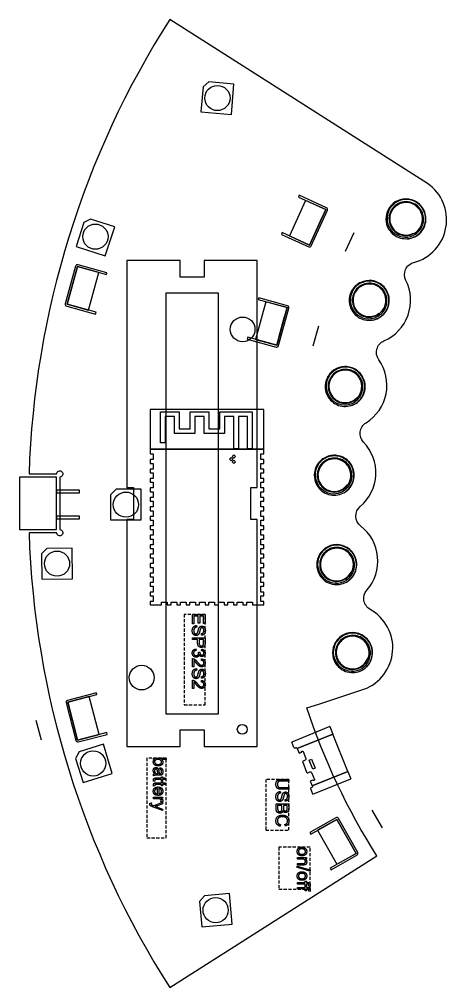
# Model space of a CAD drawing. Header units: millimetres. Extents: x -144 to -77, y -77 to 77.
import ezdxf

# ---------------------------------------------------------------- set-up
doc = ezdxf.new("R2010")
doc.units = ezdxf.units.MM
doc.linetypes.add('DASHED', pattern=[0.75, 0.5, -0.25])
doc.layers.get('0').update_dxf_attribs({"linetype": 'CONTINUOUS'})

msp = doc.modelspace()

# ---------------------------------------------------------------- linework, layer by layer
for p, q in [((-97.78, 42.34), (-96.44, 45.3)), ((-92.68, 40.02), (-91.33, 42.98)), ((-103.2, 26.53), (-102.34, 29.66)), ((-97.8, 25.03), (-96.93, 28.16)), ((-116.95, -17.59), (-114.95, -17.59)), ((-116.95, -19.09), (-116.95, -17.59)), ((-116.03, -17.86), (-116.71, -17.86)), ((-116.71, -17.86), (-116.71, -19.09)), ((-116.03, -18.96), (-116.03, -17.86)), ((-115.18, -17.86), (-115.8, -17.86)), ((-115.8, -17.86), (-115.8, -18.96)), ((-115.18, -19.04), (-115.18, -17.86)), ((-114.95, -17.59), (-114.95, -19.04)), ((-116.71, -19.09), (-116.95, -19.09)), ((-116.31, -19.36), (-116.28, -19.61)), ((-115.8, -18.96), (-116.03, -18.96)), ((-114.95, -19.04), (-115.18, -19.04)), ((-116.95, -21.32), (-114.95, -21.32)), ((-116.95, -21.58), (-116.95, -21.32)), ((-115.51, -20.89), (-115.53, -20.64)), ((-114.95, -21.32), (-114.95, -22.07)), ((-116.13, -21.58), (-116.95, -21.58)), ((-116.13, -22.09), (-116.13, -21.58)), ((-115.9, -21.58), (-115.9, -22.1)), ((-115.18, -21.58), (-115.9, -21.58)), ((-115.18, -22.09), (-115.18, -21.58)), ((-116.42, -23.08), (-116.39, -23.33)), ((-116, -23.57), (-115.79, -23.59)), ((-115.5, -23.35), (-115.46, -23.11)), ((-116.95, -25.92), (-116.95, -24.6)), ((-116.71, -25.92), (-116.95, -25.92)), ((-116.71, -24.94), (-116.71, -25.92)), ((-115.54, -24.9), (-115.52, -24.65)), ((-116.31, -26.2), (-116.28, -26.45)), ((-115.51, -27.73), (-115.53, -27.48)), ((-116.95, -29.34), (-116.95, -28.02)), ((-116.71, -28.36), (-116.71, -29.34)), ((-115.54, -28.32), (-115.52, -28.07)), ((-116.71, -29.34), (-116.95, -29.34)), ((-136.33, -32.95), (-135.52, -36.09)), ((-141.76, -34.36), (-140.94, -37.5)), ((-95.19, -35.4), (-101.21, -37.84)), ((-100.35, -38.89), (-94.7, -36.61)), ((-95.19, -35.4), (-94.7, -36.61)), ((-101.21, -37.84), (-101.21, -37.84)), ((-100.87, -38.69), (-101.21, -37.84)), ((-100.67, -38.78), (-100.58, -38.74)), ((-100.35, -38.89), (-100.38, -38.82)), ((-123.13, -40.61), (-123.13, -40.39)), ((-123.13, -40.39), (-121.13, -40.39)), ((-122.95, -40.61), (-123.13, -40.61)), ((-121.13, -40.63), (-121.84, -40.63)), ((-121.13, -40.39), (-121.13, -40.63)), ((-123.13, -43.19), (-123.13, -42.94)), ((-122.49, -42.87), (-122.4, -42.87)), ((-122.12, -42.14), (-122.09, -41.9)), ((-92.32, -42.49), (-97.98, -44.77)), ((-92.32, -42.49), (-91.84, -43.69)), ((-122.91, -44.03), (-123.12, -44.07)), ((-121.87, -43.78), (-122.72, -43.78)), ((-122.7, -43.54), (-121.87, -43.54)), ((-122.7, -44.32), (-121.87, -44.32)), ((-122.19, -43.11), (-122.52, -43.11)), ((-121.87, -43.54), (-121.87, -43.36)), ((-121.87, -43.36), (-121.68, -43.36)), ((-121.87, -44.03), (-121.87, -43.78)), ((-121.68, -44.03), (-121.87, -44.03)), ((-121.87, -44.32), (-121.87, -44.14)), ((-121.87, -44.14), (-121.68, -44.14)), ((-121.68, -43.36), (-121.68, -43.54)), ((-121.68, -43.54), (-121.32, -43.54)), ((-121.17, -43.78), (-121.68, -43.78)), ((-121.68, -43.78), (-121.68, -44.03)), ((-121.68, -44.14), (-121.68, -44.32)), ((-121.68, -44.32), (-121.32, -44.32)), ((-121.32, -43.54), (-121.17, -43.78)), ((-121.32, -44.32), (-121.17, -44.56)), ((-102.84, -43.76), (-101.68, -43.76)), ((-101.68, -44.03), (-102.84, -44.03)), ((-101.68, -43.76), (-101.68, -44.03)), ((-97.86, -46.13), (-91.84, -43.69)), ((-122.91, -44.81), (-123.12, -44.84)), ((-121.87, -44.56), (-122.72, -44.56)), ((-122.66, -46.04), (-122.69, -46.29)), ((-122.47, -46.3), (-122.47, -45.22)), ((-122.26, -45.23), (-122.26, -46.04)), ((-121.87, -44.81), (-121.87, -44.56)), ((-121.68, -44.81), (-121.87, -44.81)), ((-121.17, -44.56), (-121.68, -44.56)), ((-121.68, -44.56), (-121.68, -44.81)), ((-103.04, -45.69), (-103.02, -45.94)), ((-102.84, -45.07), (-101.68, -45.07)), ((-101.68, -45.34), (-102.84, -45.34)), ((-101.68, -45.07), (-101.68, -45.34)), ((-97.86, -46.13), (-98.21, -45.28)), ((-98.03, -45.04), (-98.13, -45.08)), ((-97.95, -44.85), (-97.98, -44.77)), ((-123.69, -47.52), (-123.45, -47.49)), ((-123.13, -46.6), (-121.68, -46.6)), ((-123.13, -46.84), (-123.13, -46.6)), ((-122.37, -46.84), (-123.13, -46.84)), ((-123.13, -47.94), (-121.68, -47.39)), ((-121.73, -47.39), (-121.95, -47.3)), ((-121.68, -46.82), (-121.9, -46.82)), ((-121.68, -46.6), (-121.68, -46.82)), ((-121.68, -47.39), (-121.68, -47.66)), ((-102.25, -47.22), (-102.27, -46.97)), ((-97.86, -46.13), (-97.86, -46.13)), ((-121.68, -48.72), (-123.15, -48.17)), ((-121.68, -47.66), (-122.52, -47.96)), ((-122.52, -48.16), (-121.68, -48.47)), ((-121.68, -48.47), (-121.68, -48.72)), ((-103.68, -47.63), (-101.68, -47.63)), ((-103.68, -48.39), (-103.68, -47.63)), ((-103.45, -47.89), (-103.45, -48.39)), ((-102.76, -47.89), (-103.45, -47.89)), ((-102.76, -48.36), (-102.76, -47.89)), ((-102.53, -47.89), (-102.53, -48.33)), ((-101.92, -47.89), (-102.53, -47.89)), ((-101.92, -48.29), (-101.92, -47.89)), ((-101.68, -47.63), (-101.68, -48.38)), ((-86.85, -51.45), (-88.46, -48.63)), ((-102.98, -50.93), (-103.05, -51.2)), ((-102.23, -51.16), (-102.29, -50.9)), ((-91.73, -54.22), (-93.34, -51.39)), ((-100.32, -56.18), (-98.87, -56.18)), ((-100.32, -56.42), (-100.32, -56.18)), ((-99.53, -56.42), (-100.32, -56.42)), ((-98.87, -56.4), (-99.08, -56.4)), ((-98.87, -56.18), (-98.87, -56.4)), ((-100.35, -57.55), (-98.28, -58.13)), ((-100.35, -57.74), (-100.35, -57.55)), ((-98.28, -58.32), (-100.35, -57.74)), ((-100.32, -57.35), (-100.32, -57.11)), ((-100.32, -57.11), (-99.44, -57.11)), ((-99.43, -57.35), (-100.32, -57.35)), ((-98.28, -58.13), (-98.28, -58.32)), ((-99.06, -60.12), (-99.06, -59.9)), ((-99.06, -59.9), (-98.87, -59.9)), ((-98.87, -59.9), (-98.87, -60.12)), ((-100.32, -60.12), (-99.06, -60.12)), ((-100.32, -60.36), (-100.32, -60.12)), ((-99.06, -60.36), (-100.32, -60.36)), ((-100.32, -60.9), (-99.06, -60.9)), ((-100.32, -61.14), (-100.32, -60.9)), ((-99.06, -61.14), (-100.32, -61.14)), ((-99.06, -60.65), (-99.06, -60.36)), ((-98.87, -60.65), (-99.06, -60.65)), ((-99.06, -60.9), (-99.06, -60.68)), ((-99.06, -60.68), (-98.87, -60.68)), ((-99.06, -61.42), (-99.06, -61.14)), ((-98.87, -61.42), (-99.06, -61.42)), ((-98.87, -60.12), (-98.72, -60.12)), ((-98.74, -60.36), (-98.87, -60.36)), ((-98.87, -60.36), (-98.87, -60.65)), ((-98.87, -60.68), (-98.87, -60.9)), ((-98.87, -60.9), (-98.72, -60.9)), ((-98.74, -61.14), (-98.87, -61.14)), ((-98.87, -61.14), (-98.87, -61.42)), ((-98.31, -60.75), (-98.52, -60.71)), ((-98.31, -61.53), (-98.52, -61.49))]:
    msp.add_line(p, q)
at = {"linetype": 'DASHED'}
for p, q in [((-118.26, -17.59), (-118.26, -31.95)), ((-114.95, -17.59), (-118.26, -17.59)), ((-114.95, -31.95), (-114.95, -17.59)), ((-118.26, -31.95), (-114.95, -31.95)), ((-124.18, -40.39), (-124.18, -53.06)), ((-121.13, -40.39), (-124.18, -40.39)), ((-121.13, -53.06), (-121.13, -40.39)), ((-105.33, -43.76), (-105.33, -51.84)), ((-101.68, -43.76), (-105.33, -43.76)), ((-101.68, -51.84), (-101.68, -43.76)), ((-105.33, -51.84), (-101.68, -51.84)), ((-124.18, -53.06), (-121.13, -53.06)), ((-103.25, -54.53), (-103.25, -61.2)), ((-98.32, -54.53), (-103.25, -54.53)), ((-98.32, -61.2), (-98.32, -54.53)), ((-103.25, -61.2), (-98.32, -61.2))]:
    msp.add_line(p, q, dxfattribs=at)
for points in [[(-142.86, 4.69), (-138.49, 4.69, -2.414214), (-137.99, 4.19), (-137.99, -4.13, -2.414214), (-138.49, -4.63), (-142.86, -4.63, 0.134505), (-120.55, -76.8), (-87.71, -55.88, -0.062653), (-98.82, -32.41), (-96.91, -31.81), (-89.77, -29.47, 0.63985), (-88.78, -16.8, -0.477077), (-89.3, -13.73, 0.432601), (-90.28, -3.58, -0.477077), (-90.35, -0.47, 0.432601), (-89.83, 9.72, -0.477077), (-89.44, 12.81, 0.432601), (-87.42, 22.81, -0.477077), (-86.59, 25.8, 0.432601), (-83.13, 35.4, -0.477077), (-81.86, 38.24, 0.63985), (-79.69, 50.77), (-120.55, 76.8, 0.134409)], [(-98.53, 40.73, 0.414214), (-98.12, 40.89), (-95.56, 46.51, 0.414214), (-95.71, 46.92), (-100.03, 48.89), (-100.16, 48.61), (-95.83, 46.65), (-98.39, 41), (-102.72, 42.97), (-102.84, 42.69)], [(-135.08, 37.87, 0.414214), (-135.47, 37.66), (-137.11, 31.7, 0.414214), (-136.89, 31.32), (-132.32, 30.06), (-132.24, 30.35), (-136.82, 31.61), (-135.17, 37.59), (-130.59, 36.32), (-130.51, 36.61)], [(-103.69, 24.82, 0.414214), (-103.3, 25.04), (-101.66, 30.99, 0.414214), (-101.88, 31.37), (-106.45, 32.64), (-106.53, 32.35), (-101.94, 31.08), (-103.6, 25.1), (-108.18, 26.37), (-108.26, 26.08)], [(-136.77, -31.23, 0.414214), (-136.99, -31.61), (-135.44, -37.58, 0.414214), (-135.06, -37.81), (-130.47, -36.62), (-130.54, -36.33), (-135.15, -37.52), (-136.7, -31.52), (-132.1, -30.32), (-132.18, -30.03)], [(-99.59, -39.31), (-99.55, -39.29, -0.414214), (-99.42, -39.35), (-98.97, -40.46, -0.414214), (-99.08, -40.72), (-99.4, -40.85, 0.414214), (-99.48, -41.05), (-98.85, -42.62, 0.414214), (-98.65, -42.7), (-98.33, -42.57, -0.414214), (-98.07, -42.68), (-97.62, -43.8, -0.414214), (-97.67, -43.93), (-97.72, -43.95, -0.414214), (-97.85, -43.89), (-97.86, -43.87), (-98.28, -44.04), (-97.98, -44.77), (-92.32, -42.49), (-94.7, -36.61), (-100.35, -38.89), (-100.06, -39.63), (-99.64, -39.46), (-99.65, -39.44, -0.414214)], [(-90.87, -55.77, 0.414214), (-90.75, -55.34), (-93.8, -49.97, 0.414214), (-94.22, -49.85), (-98.35, -52.19), (-98.2, -52.45), (-94.06, -50.11), (-91, -55.5), (-95.14, -57.85), (-94.99, -58.11)]]:
    msp.add_lwpolyline(points, format="xyb", close=True)
for points in [[(-110.37, 66.52), (-114.35, 66.87), (-115.28, 66.09), (-115.63, 62.11), (-110.79, 61.69)], [(-99.01, 48.09), (-101.58, 42.45), (-98.39, 41), (-95.83, 46.65)], [(-129.28, 43.89), (-133.09, 45.12), (-134.16, 44.58), (-135.4, 40.77), (-130.78, 39.27)], [(-118.9, 35.89), (-118.9, 38.53), (-127.33, 38.53), (-127.33, 2.54), (-126.31, 2.54), (-126.31, -2.54), (-127.33, -2.54), (-127.33, -38.53), (-118.9, -38.53), (-118.9, -35.89), (-115.09, -35.89), (-115.09, -38.53), (-106.67, -38.53), (-106.67, -2.54), (-107.69, -2.54), (-107.69, 2.54), (-106.67, 2.54), (-106.67, 38.53), (-115.09, 38.53), (-115.09, 35.89)], [(-133.45, 30.68), (-131.8, 36.66), (-135.17, 37.59), (-136.82, 31.61)], [(-121.13, -33.43), (-121.13, 33.43), (-112.87, 33.43), (-112.87, -33.43)], [(-105.32, 32.01), (-106.97, 26.04), (-103.6, 25.1), (-101.94, 31.08)], [(-123.65, 14.91), (-123.65, 8.61), (-105.65, 8.61), (-105.65, 14.91)], [(-121.27, 9.61), (-122.02, 9.61), (-122.02, 14.54), (-119.07, 14.54), (-119.07, 11.84), (-117.32, 11.84), (-117.32, 14.54), (-114.36, 14.54), (-114.36, 11.84), (-112.62, 11.84), (-112.62, 14.54), (-107.49, 14.54), (-107.49, 8.69), (-108.24, 8.69), (-108.24, 13.79), (-109.66, 13.79), (-109.66, 8.69), (-110.41, 8.69), (-110.41, 13.79), (-111.87, 13.79), (-111.87, 11.09), (-115.11, 11.09), (-115.11, 13.79), (-116.57, 13.79), (-116.57, 11.09), (-119.82, 11.09), (-119.82, 13.79), (-121.27, 13.79)], [(-105.65, 8.61), (-123.65, 8.61), (-123.65, 7.86), (-123.2, 7.86), (-123.2, 6.96), (-123.65, 6.96), (-123.65, 6.36), (-123.2, 6.36), (-123.2, 5.46), (-123.65, 5.46), (-123.65, 4.86), (-123.2, 4.86), (-123.2, 3.96), (-123.65, 3.96), (-123.65, 3.36), (-123.2, 3.36), (-123.2, 2.46), (-123.65, 2.46), (-123.65, 1.86), (-123.2, 1.86), (-123.2, 0.96), (-123.65, 0.96), (-123.65, 0.36), (-123.2, 0.36), (-123.2, -0.54), (-123.65, -0.54), (-123.65, -1.14), (-123.2, -1.14), (-123.2, -2.04), (-123.65, -2.04), (-123.65, -2.64), (-123.2, -2.64), (-123.2, -3.54), (-123.65, -3.54), (-123.65, -4.14), (-123.2, -4.14), (-123.2, -5.04), (-123.65, -5.04), (-123.65, -5.64), (-123.2, -5.64), (-123.2, -6.54), (-123.65, -6.54), (-123.65, -7.14), (-123.2, -7.14), (-123.2, -8.04), (-123.65, -8.04), (-123.65, -8.64), (-123.2, -8.64), (-123.2, -9.54), (-123.65, -9.54), (-123.65, -10.14), (-123.2, -10.14), (-123.2, -11.04), (-123.65, -11.04), (-123.65, -11.64), (-123.2, -11.64), (-123.2, -12.54), (-123.65, -12.54), (-123.65, -13.14), (-123.2, -13.14), (-123.2, -14.04), (-123.65, -14.04), (-123.65, -14.64), (-123.2, -14.64), (-123.2, -15.54), (-123.65, -15.54), (-123.65, -16.09), (-121.85, -16.09), (-121.85, -15.64), (-120.95, -15.64), (-120.95, -16.09), (-120.35, -16.09), (-120.35, -15.64), (-119.45, -15.64), (-119.45, -16.09), (-118.85, -16.09), (-118.85, -15.64), (-117.95, -15.64), (-117.95, -16.09), (-117.35, -16.09), (-117.35, -15.64), (-116.45, -15.64), (-116.45, -16.09), (-115.85, -16.09), (-115.85, -15.64), (-114.95, -15.64), (-114.95, -16.09), (-114.35, -16.09), (-114.35, -15.64), (-113.45, -15.64), (-113.45, -16.09), (-112.85, -16.09), (-112.85, -15.64), (-111.95, -15.64), (-111.95, -16.09), (-111.35, -16.09), (-111.35, -15.64), (-110.45, -15.64), (-110.45, -16.09), (-109.85, -16.09), (-109.85, -15.64), (-108.95, -15.64), (-108.95, -16.09), (-108.35, -16.09), (-108.35, -15.64), (-107.45, -15.64), (-107.45, -16.09), (-105.65, -16.09), (-105.65, -15.54), (-106.1, -15.54), (-106.1, -14.64), (-105.65, -14.64), (-105.65, -14.04), (-106.1, -14.04), (-106.1, -13.14), (-105.65, -13.14), (-105.65, -12.54), (-106.1, -12.54), (-106.1, -11.64), (-105.65, -11.64), (-105.65, -11.04), (-106.1, -11.04), (-106.1, -10.14), (-105.65, -10.14), (-105.65, -9.54), (-106.1, -9.54), (-106.1, -8.64), (-105.65, -8.64), (-105.65, -8.04), (-106.1, -8.04), (-106.1, -7.14), (-105.65, -7.14), (-105.65, -6.54), (-106.1, -6.54), (-106.1, -5.64), (-105.65, -5.64), (-105.65, -5.04), (-106.1, -5.04), (-106.1, -4.14), (-105.65, -4.14), (-105.65, -3.54), (-106.1, -3.54), (-106.1, -2.64), (-105.65, -2.64), (-105.65, -2.04), (-106.1, -2.04), (-106.1, -1.14), (-105.65, -1.14), (-105.65, -0.54), (-106.1, -0.54), (-106.1, 0.36), (-105.65, 0.36), (-105.65, 0.96), (-106.1, 0.96), (-106.1, 1.86), (-105.65, 1.86), (-105.65, 2.46), (-106.1, 2.46), (-106.1, 3.36), (-105.65, 3.36), (-105.65, 3.96), (-106.1, 3.96), (-106.1, 4.86), (-105.65, 4.86), (-105.65, 5.46), (-106.1, 5.46), (-106.1, 6.36), (-105.65, 6.36), (-105.65, 6.96), (-106.1, 6.96), (-106.1, 7.86), (-105.65, 7.86)], [(-110.39, 7.74), (-110.11, 7.45), (-110.39, 7.17), (-110.67, 7.45)], [(-110.82, 7.31), (-110.53, 7.03), (-110.82, 6.75), (-111.1, 7.03)], [(-110.67, 6.6), (-110.39, 6.89), (-110.11, 6.6), (-110.39, 6.32)], [(-138.49, -4.13), (-138.49, 4.19), (-144.39, 4.19), (-144.39, -4.13)], [(-134.85, 1.69), (-134.85, 2.09), (-138.49, 2.09), (-138.49, 1.69)], [(-125.07, 2.25), (-129.07, 2.25), (-129.93, 1.4), (-129.93, -2.6), (-125.07, -2.6)], [(-134.85, -2.41), (-134.85, -2.01), (-138.49, -2.01), (-138.49, -2.41)], [(-136.02, -7.09), (-140.02, -7.13), (-140.86, -8), (-140.81, -12), (-135.96, -11.94)], [(-131.76, -36.64), (-133.32, -30.64), (-136.7, -31.52), (-135.15, -37.52)], [(-131.07, -38.2), (-134.9, -39.37), (-135.47, -40.44), (-134.3, -44.26), (-129.66, -42.84)], [(-98.07, -40.55), (-97.49, -41.99), (-97.86, -42.14), (-98.44, -40.7)], [(-97.11, -51.84), (-94.05, -57.23), (-91, -55.5), (-94.06, -50.11)], [(-111.07, -61.89), (-115.06, -62.23), (-115.83, -63.16), (-115.48, -67.14), (-110.65, -66.72)]]:
    msp.add_lwpolyline(points, close=True)
for centre, radius in [((-113, 64.32), 2), ((-132.34, 42.33), 2), ((-109, 27.62), 1.96), ((-127.5, -0.18), 2), ((-138.42, -9.54), 2), ((-125, -27.62), 1.96), ((-109.06, -35.83), 0.787), ((-132.69, -41.23), 2), ((-113.28, -64.51), 2)]:
    msp.add_circle(centre, radius)
for points, knots in [([(-82.98, 41.97), (-82.06, 42.01), (-81.25, 42.45), (-80.19, 43.67), (-79.93, 44.44), (-79.94, 45.9), (-80.21, 46.59), (-81.04, 47.65), (-81.62, 48.02), (-82.82, 48.37), (-83.45, 48.36), (-84.58, 48.02), (-85.08, 47.7), (-86.21, 46.46), (-86.45, 45.29), (-85.96, 43.52), (-85.42, 42.85), (-84.09, 42.05), (-83.3, 41.92), (-81.84, 42.18), (-81.19, 42.58), (-80.28, 43.66), (-80.03, 44.34), (-79.98, 45.69), (-80.19, 46.36), (-80.93, 47.43), (-81.46, 47.83), (-82.64, 48.25), (-83.29, 48.27), (-84.45, 47.96), (-84.98, 47.63), (-86.06, 46.4), (-86.31, 45.2), (-85.72, 43.64), (-85.37, 43.17), (-84.45, 42.49), (-83.89, 42.28), (-82.71, 42.23), (-82.1, 42.39), (-81.07, 43.07), (-80.66, 43.59), (-80.25, 44.8), (-80.26, 45.5), (-80.76, 46.75), (-81.26, 47.3), (-82.63, 47.95), (-83.52, 47.97), (-85.03, 47.24), (-85.62, 46.49), (-85.91, 44.74), (-85.59, 43.76), (-84.52, 42.83), (-84.06, 42.61), (-83.09, 42.44), (-82.57, 42.5), (-81.63, 42.9), (-81.2, 43.25), (-80.62, 44.15), (-80.46, 44.71), (-80.52, 45.85), (-80.75, 46.42), (-81.55, 47.32), (-82.14, 47.65), (-83.42, 47.8), (-84.13, 47.63), (-85.24, 46.77), (-85.65, 46.07), (-85.72, 44.5), (-85.38, 43.64), (-83.95, 42.57), (-82.87, 42.37), (-81.9, 42.9)], [0, 0, 0, 0, 0.022, 0.022, 0.044, 0.044, 0.066, 0.066, 0.088, 0.088, 0.11, 0.11, 0.132, 0.132, 0.176, 0.176, 0.2115, 0.2115, 0.247, 0.247, 0.2825, 0.2825, 0.318, 0.318, 0.3535, 0.3535, 0.389, 0.389, 0.4245, 0.4245, 0.46, 0.46, 0.524, 0.524, 0.556, 0.556, 0.588, 0.588, 0.62, 0.62, 0.652, 0.652, 0.684, 0.684, 0.716, 0.716, 0.7515, 0.7515, 0.787, 0.787, 0.8225, 0.8225, 0.84025, 0.84025, 0.858, 0.858, 0.87575, 0.87575, 0.8935, 0.8935, 0.91125, 0.91125, 0.929, 0.929, 0.94675, 0.94675, 0.9645, 0.9645, 0.98225, 0.98225, 1, 1, 1, 1]), ([(-88.32, 29.09), (-87.42, 29.27), (-86.69, 29.82), (-85.82, 31.18), (-85.68, 31.99), (-85.91, 33.43), (-86.27, 34.07), (-87.26, 34.99), (-87.88, 35.27), (-89.12, 35.44), (-89.75, 35.33), (-90.81, 34.83), (-91.26, 34.44), (-92.19, 33.04), (-92.25, 31.85), (-91.5, 30.18), (-90.87, 29.6), (-89.44, 29), (-88.63, 28.99), (-87.23, 29.47), (-86.64, 29.96), (-85.9, 31.16), (-85.76, 31.88), (-85.91, 33.22), (-86.22, 33.85), (-87.11, 34.79), (-87.7, 35.11), (-88.93, 35.35), (-89.57, 35.27), (-90.68, 34.79), (-91.15, 34.39), (-92.03, 33.01), (-92.09, 31.78), (-91.28, 30.33), (-90.87, 29.92), (-89.86, 29.38), (-89.27, 29.26), (-88.09, 29.39), (-87.51, 29.64), (-86.6, 30.46), (-86.27, 31.03), (-86.05, 32.3), (-86.16, 32.99), (-86.84, 34.15), (-87.42, 34.62), (-88.87, 35.06), (-89.76, 34.94), (-91.14, 33.99), (-91.61, 33.16), (-91.64, 31.39), (-91.17, 30.47), (-89.97, 29.71), (-89.49, 29.56), (-88.51, 29.54), (-88, 29.67), (-87.12, 30.21), (-86.75, 30.62), (-86.31, 31.6), (-86.24, 32.18), (-86.47, 33.29), (-86.78, 33.82), (-87.71, 34.6), (-88.34, 34.83), (-89.63, 34.79), (-90.3, 34.52), (-91.28, 33.5), (-91.57, 32.74), (-91.41, 31.19), (-90.95, 30.39), (-89.37, 29.53), (-88.27, 29.5), (-87.39, 30.17)], [0, 0, 0, 0, 0.022, 0.022, 0.044, 0.044, 0.066, 0.066, 0.088, 0.088, 0.11, 0.11, 0.132, 0.132, 0.176, 0.176, 0.2115, 0.2115, 0.247, 0.247, 0.2825, 0.2825, 0.318, 0.318, 0.3535, 0.3535, 0.389, 0.389, 0.4245, 0.4245, 0.46, 0.46, 0.524, 0.524, 0.556, 0.556, 0.588, 0.588, 0.62, 0.62, 0.652, 0.652, 0.684, 0.684, 0.716, 0.716, 0.7515, 0.7515, 0.787, 0.787, 0.8225, 0.8225, 0.84025, 0.84025, 0.858, 0.858, 0.87575, 0.87575, 0.8935, 0.8935, 0.91125, 0.91125, 0.929, 0.929, 0.94675, 0.94675, 0.9645, 0.9645, 0.98225, 0.98225, 1, 1, 1, 1]), ([(-91.68, 15.56), (-90.81, 15.87), (-90.17, 16.52), (-89.51, 18), (-89.5, 18.82), (-89.94, 20.21), (-90.4, 20.79), (-91.51, 21.55), (-92.16, 21.73), (-93.42, 21.72), (-94.02, 21.52), (-95, 20.86), (-95.38, 20.4), (-96.09, 18.89), (-95.97, 17.7), (-94.98, 16.16), (-94.28, 15.67), (-92.77, 15.3), (-91.97, 15.41), (-90.66, 16.09), (-90.15, 16.66), (-89.6, 17.97), (-89.56, 18.69), (-89.92, 20), (-90.31, 20.58), (-91.33, 21.38), (-91.96, 21.6), (-93.22, 21.65), (-93.83, 21.48), (-94.86, 20.84), (-95.27, 20.37), (-95.94, 18.88), (-95.81, 17.65), (-94.79, 16.34), (-94.32, 16), (-93.24, 15.62), (-92.64, 15.58), (-91.5, 15.89), (-90.96, 16.22), (-90.18, 17.17), (-89.94, 17.78), (-89.91, 19.07), (-90.12, 19.73), (-90.97, 20.78), (-91.61, 21.16), (-93.11, 21.37), (-93.97, 21.13), (-95.19, 19.98), (-95.54, 19.09), (-95.3, 17.33), (-94.7, 16.49), (-93.4, 15.92), (-92.91, 15.85), (-91.93, 15.98), (-91.45, 16.18), (-90.66, 16.84), (-90.36, 17.3), (-90.07, 18.34), (-90.08, 18.92), (-90.48, 19.98), (-90.86, 20.47), (-91.9, 21.09), (-92.55, 21.23), (-93.83, 21), (-94.45, 20.63), (-95.26, 19.47), (-95.44, 18.68), (-95.05, 17.17), (-94.47, 16.45), (-92.78, 15.84), (-91.69, 15.97), (-90.92, 16.76)], [0, 0, 0, 0, 0.022, 0.022, 0.044, 0.044, 0.066, 0.066, 0.088, 0.088, 0.11, 0.11, 0.132, 0.132, 0.176, 0.176, 0.2115, 0.2115, 0.247, 0.247, 0.2825, 0.2825, 0.318, 0.318, 0.3535, 0.3535, 0.389, 0.389, 0.4245, 0.4245, 0.46, 0.46, 0.524, 0.524, 0.556, 0.556, 0.588, 0.588, 0.62, 0.62, 0.652, 0.652, 0.684, 0.684, 0.716, 0.716, 0.7515, 0.7515, 0.787, 0.787, 0.8225, 0.8225, 0.84025, 0.84025, 0.858, 0.858, 0.87575, 0.87575, 0.8935, 0.8935, 0.91125, 0.91125, 0.929, 0.929, 0.94675, 0.94675, 0.9645, 0.9645, 0.98225, 0.98225, 1, 1, 1, 1]), ([(-92.97, 1.68), (-92.16, 2.11), (-91.63, 2.85), (-91.2, 4.41), (-91.3, 5.22), (-91.95, 6.53), (-92.49, 7.04), (-93.7, 7.63), (-94.38, 7.71), (-95.62, 7.5), (-96.18, 7.22), (-97.05, 6.42), (-97.36, 5.91), (-97.84, 4.31), (-97.54, 3.15), (-96.33, 1.77), (-95.56, 1.4), (-94.01, 1.26), (-93.24, 1.48), (-92.04, 2.36), (-91.62, 3), (-91.28, 4.37), (-91.35, 5.09), (-91.9, 6.33), (-92.37, 6.84), (-93.5, 7.48), (-94.16, 7.6), (-95.41, 7.47), (-95.99, 7.21), (-96.91, 6.42), (-97.24, 5.9), (-97.68, 4.32), (-97.37, 3.13), (-96.17, 1.98), (-95.65, 1.71), (-94.53, 1.5), (-93.93, 1.56), (-92.84, 2.03), (-92.36, 2.44), (-91.74, 3.49), (-91.59, 4.13), (-91.75, 5.41), (-92.06, 6.03), (-93.06, 6.94), (-93.75, 7.22), (-95.26, 7.21), (-96.07, 6.84), (-97.11, 5.52), (-97.32, 4.59), (-96.82, 2.89), (-96.11, 2.14), (-94.73, 1.78), (-94.23, 1.77), (-93.28, 2.05), (-92.84, 2.32), (-92.16, 3.1), (-91.93, 3.59), (-91.8, 4.67), (-91.9, 5.24), (-92.45, 6.23), (-92.9, 6.65), (-94.02, 7.11), (-94.68, 7.15), (-95.91, 6.73), (-96.47, 6.27), (-97.1, 5.01), (-97.16, 4.2), (-96.55, 2.76), (-95.86, 2.13), (-94.11, 1.79), (-93.05, 2.08), (-92.41, 2.98)], [0, 0, 0, 0, 0.022, 0.022, 0.044, 0.044, 0.066, 0.066, 0.088, 0.088, 0.11, 0.11, 0.132, 0.132, 0.176, 0.176, 0.2115, 0.2115, 0.247, 0.247, 0.2825, 0.2825, 0.318, 0.318, 0.3535, 0.3535, 0.389, 0.389, 0.4245, 0.4245, 0.46, 0.46, 0.524, 0.524, 0.556, 0.556, 0.588, 0.588, 0.62, 0.62, 0.652, 0.652, 0.684, 0.684, 0.716, 0.716, 0.7515, 0.7515, 0.787, 0.787, 0.8225, 0.8225, 0.84025, 0.84025, 0.858, 0.858, 0.87575, 0.87575, 0.8935, 0.8935, 0.91125, 0.91125, 0.929, 0.929, 0.94675, 0.94675, 0.9645, 0.9645, 0.98225, 0.98225, 1, 1, 1, 1]), ([(-92.18, -12.25), (-91.44, -11.69), (-91.02, -10.88), (-90.83, -9.28), (-91.06, -8.49), (-91.9, -7.29), (-92.5, -6.87), (-93.79, -6.47), (-94.47, -6.49), (-95.66, -6.88), (-96.18, -7.25), (-96.92, -8.16), (-97.15, -8.71), (-97.38, -10.37), (-96.91, -11.47), (-95.51, -12.65), (-94.69, -12.91), (-93.14, -12.81), (-92.41, -12.47), (-91.36, -11.43), (-91.04, -10.74), (-90.9, -9.33), (-91.08, -8.63), (-91.81, -7.48), (-92.35, -7.05), (-93.57, -6.59), (-94.24, -6.56), (-95.45, -6.88), (-95.99, -7.23), (-96.78, -8.14), (-97.03, -8.71), (-97.23, -10.33), (-96.75, -11.47), (-95.38, -12.42), (-94.83, -12.61), (-93.69, -12.66), (-93.1, -12.51), (-92.1, -11.88), (-91.69, -11.4), (-91.23, -10.27), (-91.18, -9.61), (-91.53, -8.37), (-91.93, -7.8), (-93.05, -7.05), (-93.77, -6.88), (-95.27, -7.12), (-96.02, -7.61), (-96.85, -9.06), (-96.91, -10.01), (-96.16, -11.62), (-95.35, -12.25), (-93.93, -12.41), (-93.44, -12.34), (-92.54, -11.92), (-92.14, -11.58), (-91.59, -10.72), (-91.43, -10.19), (-91.46, -9.11), (-91.65, -8.56), (-92.34, -7.66), (-92.85, -7.32), (-94.03, -7.03), (-94.69, -7.09), (-95.84, -7.69), (-96.33, -8.23), (-96.76, -9.57), (-96.69, -10.37), (-95.87, -11.71), (-95.11, -12.22), (-93.32, -12.31), (-92.31, -11.86), (-91.81, -10.87)], [0, 0, 0, 0, 0.022, 0.022, 0.044, 0.044, 0.066, 0.066, 0.088, 0.088, 0.11, 0.11, 0.132, 0.132, 0.176, 0.176, 0.2115, 0.2115, 0.247, 0.247, 0.2825, 0.2825, 0.318, 0.318, 0.3535, 0.3535, 0.389, 0.389, 0.4245, 0.4245, 0.46, 0.46, 0.524, 0.524, 0.556, 0.556, 0.588, 0.588, 0.62, 0.62, 0.652, 0.652, 0.684, 0.684, 0.716, 0.716, 0.7515, 0.7515, 0.787, 0.787, 0.8225, 0.8225, 0.84025, 0.84025, 0.858, 0.858, 0.87575, 0.87575, 0.8935, 0.8935, 0.91125, 0.91125, 0.929, 0.929, 0.94675, 0.94675, 0.9645, 0.9645, 0.98225, 0.98225, 1, 1, 1, 1]), ([(-89.31, -25.89), (-88.67, -25.24), (-88.37, -24.37), (-88.43, -22.75), (-88.76, -22.01), (-89.77, -20.95), (-90.43, -20.62), (-91.77, -20.42), (-92.44, -20.54), (-93.56, -21.11), (-94.01, -21.55), (-94.61, -22.57), (-94.75, -23.14), (-94.74, -24.82), (-94.11, -25.83), (-92.54, -26.79), (-91.7, -26.92), (-90.18, -26.6), (-89.51, -26.15), (-88.62, -24.97), (-88.41, -24.23), (-88.49, -22.82), (-88.77, -22.15), (-89.66, -21.13), (-90.26, -20.78), (-91.53, -20.51), (-92.2, -20.58), (-93.35, -21.08), (-93.83, -21.5), (-94.47, -22.52), (-94.64, -23.12), (-94.59, -24.76), (-93.94, -25.81), (-92.45, -26.54), (-91.88, -26.65), (-90.74, -26.52), (-90.19, -26.29), (-89.29, -25.52), (-88.95, -24.99), (-88.67, -23.79), (-88.72, -23.13), (-89.25, -21.97), (-89.73, -21.46), (-90.95, -20.88), (-91.69, -20.82), (-93.13, -21.28), (-93.8, -21.88), (-94.4, -23.44), (-94.32, -24.39), (-93.34, -25.87), (-92.44, -26.37), (-91.02, -26.32), (-90.54, -26.17), (-89.72, -25.63), (-89.37, -25.23), (-88.95, -24.29), (-88.88, -23.75), (-89.07, -22.69), (-89.34, -22.17), (-90.16, -21.39), (-90.72, -21.12), (-91.92, -21.01), (-92.56, -21.17), (-93.61, -21.93), (-94.01, -22.54), (-94.24, -23.93), (-94.06, -24.72), (-93.05, -25.91), (-92.21, -26.31), (-90.43, -26.12), (-89.5, -25.53), (-89.15, -24.48)], [0, 0, 0, 0, 0.022, 0.022, 0.044, 0.044, 0.066, 0.066, 0.088, 0.088, 0.11, 0.11, 0.132, 0.132, 0.176, 0.176, 0.2115, 0.2115, 0.247, 0.247, 0.2825, 0.2825, 0.318, 0.318, 0.3535, 0.3535, 0.389, 0.389, 0.4245, 0.4245, 0.46, 0.46, 0.524, 0.524, 0.556, 0.556, 0.588, 0.588, 0.62, 0.62, 0.652, 0.652, 0.684, 0.684, 0.716, 0.716, 0.7515, 0.7515, 0.787, 0.787, 0.8225, 0.8225, 0.84025, 0.84025, 0.858, 0.858, 0.87575, 0.87575, 0.8935, 0.8935, 0.91125, 0.91125, 0.929, 0.929, 0.94675, 0.94675, 0.9645, 0.9645, 0.98225, 0.98225, 1, 1, 1, 1]), ([(-100.87, -38.69), (-100.86, -38.71), (-100.85, -38.73), (-100.82, -38.76), (-100.8, -38.77), (-100.77, -38.78), (-100.75, -38.79), (-100.71, -38.79), (-100.69, -38.78), (-100.67, -38.78)], [-0.02296136, -0.02296136, -0.02296136, -0.02296136, -0.01711561, -0.01711561, -0.01126986, -0.01126986, -0.00563493, -0.00563493, 0, 0, 0, 0]), ([(-100.58, -38.74), (-100.56, -38.73), (-100.54, -38.73), (-100.5, -38.73), (-100.48, -38.73), (-100.45, -38.75), (-100.43, -38.76), (-100.4, -38.79), (-100.39, -38.8), (-100.38, -38.82)], [0.04528944, 0.04528944, 0.04528944, 0.04528944, 0.0509545, 0.0509545, 0.05661957, 0.05661957, 0.06229429, 0.06229429, 0.06796901, 0.06796901, 0.06796901, 0.06796901]), ([(-98.13, -45.08), (-98.14, -45.09), (-98.16, -45.1), (-98.19, -45.13), (-98.2, -45.14), (-98.21, -45.18), (-98.22, -45.2), (-98.22, -45.24), (-98.22, -45.26), (-98.21, -45.28)], [-0.04630659, -0.04630659, -0.04630659, -0.04630659, -0.04067166, -0.04067166, -0.03503673, -0.03503673, -0.02919098, -0.02919098, -0.02334523, -0.02334523, -0.02334523, -0.02334523]), ([(-97.95, -44.85), (-97.94, -44.86), (-97.94, -44.89), (-97.94, -44.93), (-97.94, -44.95), (-97.96, -44.98), (-97.97, -45), (-98, -45.02), (-98.02, -45.04), (-98.03, -45.04)], [0.06789931, 0.06789931, 0.06789931, 0.06789931, 0.07358218, 0.07358218, 0.07926506, 0.07926506, 0.08492197, 0.08492197, 0.09057887, 0.09057887, 0.09057887, 0.09057887])]:
    msp.add_open_spline(points, degree=3, knots=knots)
for points in [[(-116.98, -20.21), (-116.98, -19.94), (-116.9, -19.76)], [(-116.9, -19.76), (-116.82, -19.58), (-116.67, -19.47)], [(-116.69, -19.9), (-116.74, -20.03), (-116.74, -20.2)], [(-116.53, -19.69), (-116.63, -19.76), (-116.69, -19.9)], [(-116.67, -19.47), (-116.51, -19.37), (-116.31, -19.36)], [(-116.28, -19.61), (-116.43, -19.63), (-116.53, -19.69)], [(-116.03, -20.11), (-115.96, -19.83), (-115.9, -19.72)], [(-115.9, -19.72), (-115.82, -19.58), (-115.71, -19.51)], [(-115.62, -19.77), (-115.69, -19.85), (-115.77, -20.17)], [(-115.71, -19.51), (-115.6, -19.44), (-115.46, -19.44)], [(-115.45, -19.69), (-115.55, -19.69), (-115.62, -19.77)], [(-115.46, -19.44), (-115.31, -19.44), (-115.18, -19.52)], [(-115.24, -19.8), (-115.32, -19.69), (-115.45, -19.69)], [(-115.15, -20.15), (-115.15, -19.91), (-115.24, -19.8)], [(-115.18, -19.52), (-115.05, -19.61), (-114.98, -19.78)], [(-114.98, -19.78), (-114.91, -19.94), (-114.91, -20.14)], [(-116.9, -20.6), (-116.98, -20.43), (-116.98, -20.21)], [(-116.68, -20.86), (-116.82, -20.77), (-116.9, -20.6)], [(-116.74, -20.2), (-116.74, -20.35), (-116.7, -20.47)], [(-116.7, -20.47), (-116.65, -20.59), (-116.58, -20.64)], [(-116.38, -20.95), (-116.54, -20.95), (-116.68, -20.86)], [(-116.58, -20.64), (-116.5, -20.7), (-116.4, -20.7)], [(-116.4, -20.7), (-116.31, -20.7), (-116.24, -20.64)], [(-116.1, -20.87), (-116.22, -20.95), (-116.38, -20.95)], [(-116.24, -20.64), (-116.17, -20.59), (-116.12, -20.46)], [(-116.12, -20.46), (-116.09, -20.38), (-116.03, -20.11)], [(-115.89, -20.61), (-115.98, -20.79), (-116.1, -20.87)], [(-115.77, -20.17), (-115.84, -20.49), (-115.89, -20.61)], [(-115.53, -20.64), (-115.34, -20.62), (-115.24, -20.5)], [(-115.2, -20.8), (-115.34, -20.89), (-115.51, -20.89)], [(-115.24, -20.5), (-115.15, -20.38), (-115.15, -20.15)], [(-114.99, -20.53), (-115.06, -20.7), (-115.2, -20.8)], [(-114.91, -20.14), (-114.91, -20.36), (-114.99, -20.53)], [(-115.96, -22.68), (-116.13, -22.52), (-116.13, -22.09)], [(-115.53, -22.84), (-115.78, -22.84), (-115.96, -22.68)], [(-115.9, -22.1), (-115.9, -22.35), (-115.8, -22.46)], [(-115.8, -22.46), (-115.71, -22.57), (-115.53, -22.57)], [(-115.53, -22.57), (-115.41, -22.57), (-115.32, -22.51)], [(-115.25, -22.78), (-115.38, -22.84), (-115.53, -22.84)], [(-115.32, -22.51), (-115.23, -22.44), (-115.2, -22.34)], [(-115.06, -22.62), (-115.13, -22.72), (-115.25, -22.78)], [(-115.2, -22.34), (-115.18, -22.27), (-115.18, -22.09)], [(-114.97, -22.37), (-114.99, -22.52), (-115.06, -22.62)], [(-114.95, -22.07), (-114.95, -22.27), (-114.97, -22.37)], [(-116.98, -23.72), (-116.98, -23.45), (-116.83, -23.28)], [(-116.8, -24.2), (-116.98, -24.01), (-116.98, -23.72)], [(-116.83, -23.28), (-116.67, -23.11), (-116.42, -23.08)], [(-116.36, -24.39), (-116.62, -24.39), (-116.8, -24.2)], [(-116.69, -23.47), (-116.78, -23.57), (-116.78, -23.72)], [(-116.78, -23.72), (-116.78, -23.89), (-116.66, -24.01)], [(-116.39, -23.33), (-116.6, -23.37), (-116.69, -23.47)], [(-116.66, -24.01), (-116.54, -24.13), (-116.36, -24.13)], [(-116.36, -24.13), (-116.19, -24.13), (-116.08, -24.02)], [(-116.04, -24.29), (-116.16, -24.39), (-116.36, -24.39)], [(-116.08, -24.02), (-115.97, -23.91), (-115.97, -23.74)], [(-115.86, -24.02), (-115.91, -24.19), (-116.04, -24.29)], [(-115.97, -23.74), (-115.97, -23.67), (-116, -23.57)], [(-115.7, -24.22), (-115.8, -24.15), (-115.86, -24.02)], [(-115.79, -23.59), (-115.79, -23.62), (-115.79, -23.63)], [(-115.79, -23.63), (-115.79, -23.79), (-115.71, -23.91)], [(-115.71, -23.91), (-115.62, -24.04), (-115.45, -24.04)], [(-115.46, -24.29), (-115.59, -24.29), (-115.7, -24.22)], [(-115.23, -23.47), (-115.32, -23.38), (-115.5, -23.35)], [(-115.46, -23.11), (-115.21, -23.15), (-115.08, -23.31)], [(-115.2, -24.22), (-115.32, -24.29), (-115.46, -24.29)], [(-115.45, -24.04), (-115.32, -24.04), (-115.23, -23.95)], [(-115.14, -23.71), (-115.14, -23.57), (-115.23, -23.47)], [(-115.23, -23.95), (-115.14, -23.86), (-115.14, -23.71)], [(-115.01, -24.01), (-115.08, -24.15), (-115.2, -24.22)], [(-115.08, -23.31), (-114.94, -23.47), (-114.94, -23.71)], [(-114.94, -23.71), (-114.94, -23.87), (-115.01, -24.01)], [(-116.95, -24.6), (-116.86, -24.6), (-116.78, -24.63)], [(-116.78, -24.63), (-116.64, -24.68), (-116.51, -24.79)], [(-116.58, -25.05), (-116.64, -24.98), (-116.71, -24.94)], [(-116.33, -25.33), (-116.51, -25.11), (-116.58, -25.05)], [(-116.51, -24.79), (-116.38, -24.9), (-116.21, -25.11)], [(-115.98, -25.71), (-116.1, -25.6), (-116.33, -25.33)], [(-116.21, -25.11), (-115.94, -25.44), (-115.79, -25.55)], [(-115.73, -25.87), (-115.85, -25.82), (-115.98, -25.71)], [(-115.79, -25.55), (-115.63, -25.67), (-115.49, -25.67)], [(-115.49, -25.92), (-115.61, -25.92), (-115.73, -25.87)], [(-115.25, -25.01), (-115.36, -24.9), (-115.54, -24.9)], [(-115.52, -24.65), (-115.24, -24.67), (-115.09, -24.84)], [(-115.49, -25.67), (-115.34, -25.67), (-115.24, -25.56)], [(-115.1, -25.75), (-115.26, -25.92), (-115.49, -25.92)], [(-115.14, -25.29), (-115.14, -25.11), (-115.25, -25.01)], [(-115.24, -25.56), (-115.14, -25.46), (-115.14, -25.29)], [(-114.94, -25.3), (-114.94, -25.59), (-115.1, -25.75)], [(-115.09, -24.84), (-114.94, -25.01), (-114.94, -25.3)], [(-116.98, -27.05), (-116.98, -26.78), (-116.9, -26.59)], [(-116.9, -27.43), (-116.98, -27.26), (-116.98, -27.05)], [(-116.9, -26.59), (-116.82, -26.41), (-116.67, -26.31)], [(-116.68, -27.7), (-116.82, -27.61), (-116.9, -27.43)], [(-116.69, -26.73), (-116.74, -26.87), (-116.74, -27.04)], [(-116.74, -27.04), (-116.74, -27.19), (-116.7, -27.3)], [(-116.7, -27.3), (-116.65, -27.42), (-116.58, -27.48)], [(-116.53, -26.53), (-116.63, -26.59), (-116.69, -26.73)], [(-116.67, -26.31), (-116.51, -26.2), (-116.31, -26.2)], [(-116.58, -27.48), (-116.5, -27.53), (-116.4, -27.53)], [(-116.28, -26.45), (-116.43, -26.46), (-116.53, -26.53)], [(-116.4, -27.53), (-116.31, -27.53), (-116.24, -27.48)], [(-116.24, -27.48), (-116.17, -27.42), (-116.12, -27.3)], [(-116.12, -27.3), (-116.09, -27.22), (-116.03, -26.94)], [(-115.89, -27.45), (-115.98, -27.62), (-116.1, -27.71)], [(-116.03, -26.94), (-115.96, -26.67), (-115.9, -26.56)], [(-115.9, -26.56), (-115.82, -26.41), (-115.71, -26.34)], [(-115.77, -27), (-115.84, -27.33), (-115.89, -27.45)], [(-115.62, -26.61), (-115.69, -26.68), (-115.77, -27)], [(-115.71, -26.34), (-115.6, -26.27), (-115.46, -26.27)], [(-115.45, -26.53), (-115.55, -26.53), (-115.62, -26.61)], [(-115.53, -27.48), (-115.34, -27.45), (-115.24, -27.34)], [(-115.2, -27.63), (-115.34, -27.72), (-115.51, -27.73)], [(-115.46, -26.27), (-115.31, -26.27), (-115.18, -26.36)], [(-115.24, -26.64), (-115.32, -26.53), (-115.45, -26.53)], [(-115.15, -26.99), (-115.15, -26.75), (-115.24, -26.64)], [(-115.24, -27.34), (-115.15, -27.22), (-115.15, -26.99)], [(-114.99, -27.37), (-115.06, -27.54), (-115.2, -27.63)], [(-115.18, -26.36), (-115.05, -26.44), (-114.98, -26.61)], [(-114.91, -26.98), (-114.91, -27.2), (-114.99, -27.37)], [(-114.98, -26.61), (-114.91, -26.78), (-114.91, -26.98)], [(-116.95, -28.02), (-116.86, -28.02), (-116.78, -28.05)], [(-116.78, -28.05), (-116.64, -28.1), (-116.51, -28.21)], [(-116.58, -28.46), (-116.64, -28.4), (-116.71, -28.36)], [(-116.38, -27.79), (-116.54, -27.79), (-116.68, -27.7)], [(-116.33, -28.75), (-116.51, -28.53), (-116.58, -28.46)], [(-116.51, -28.21), (-116.38, -28.32), (-116.21, -28.53)], [(-116.1, -27.71), (-116.22, -27.79), (-116.38, -27.79)], [(-115.98, -29.13), (-116.1, -29.01), (-116.33, -28.75)], [(-116.21, -28.53), (-115.94, -28.86), (-115.79, -28.97)], [(-115.73, -29.29), (-115.85, -29.24), (-115.98, -29.13)], [(-115.79, -28.97), (-115.63, -29.09), (-115.49, -29.09)], [(-115.25, -28.43), (-115.36, -28.32), (-115.54, -28.32)], [(-115.52, -28.07), (-115.24, -28.09), (-115.09, -28.26)], [(-115.49, -29.09), (-115.34, -29.09), (-115.24, -28.98)], [(-115.1, -29.17), (-115.26, -29.34), (-115.49, -29.34)], [(-115.14, -28.71), (-115.14, -28.53), (-115.25, -28.43)], [(-115.24, -28.98), (-115.14, -28.88), (-115.14, -28.71)], [(-114.94, -28.72), (-114.94, -29), (-115.1, -29.17)], [(-115.09, -28.26), (-114.94, -28.43), (-114.94, -28.72)], [(-115.49, -29.34), (-115.61, -29.34), (-115.73, -29.29)], [(-123.16, -41.02), (-123.16, -40.76), (-122.95, -40.61)], [(-122.96, -41.46), (-123.16, -41.27), (-123.16, -41.02)], [(-122.77, -40.68), (-122.96, -40.8), (-122.96, -41)], [(-122.96, -41), (-122.96, -41.16), (-122.82, -41.27)], [(-122.38, -41.64), (-122.75, -41.64), (-122.96, -41.46)], [(-122.82, -41.27), (-122.68, -41.39), (-122.4, -41.39)], [(-122.39, -40.61), (-122.65, -40.61), (-122.77, -40.68)], [(-122.4, -41.39), (-122.12, -41.39), (-121.98, -41.28)], [(-121.99, -40.73), (-122.13, -40.61), (-122.39, -40.61)], [(-121.85, -41.01), (-121.85, -40.85), (-121.99, -40.73)], [(-121.98, -41.28), (-121.85, -41.17), (-121.85, -41.01)], [(-121.7, -41.28), (-121.75, -41.4), (-121.85, -41.48)], [(-121.84, -40.63), (-121.65, -40.79), (-121.65, -41.03)], [(-121.65, -41.03), (-121.65, -41.16), (-121.7, -41.28)], [(-123.16, -42.35), (-123.16, -42.11), (-123.04, -41.99)], [(-123.11, -42.62), (-123.16, -42.5), (-123.16, -42.35)], [(-123.13, -42.94), (-123.05, -42.9), (-122.95, -42.89)], [(-122.95, -42.89), (-123.06, -42.75), (-123.11, -42.62)], [(-123.04, -41.99), (-122.93, -41.86), (-122.75, -41.86)], [(-122.9, -42.19), (-122.97, -42.27), (-122.97, -42.41)], [(-122.97, -42.41), (-122.97, -42.55), (-122.91, -42.66)], [(-122.91, -42.66), (-122.84, -42.77), (-122.74, -42.83)], [(-122.74, -42.12), (-122.84, -42.12), (-122.9, -42.19)], [(-122.75, -41.86), (-122.64, -41.86), (-122.55, -41.91)], [(-122.62, -42.15), (-122.67, -42.12), (-122.74, -42.12)], [(-122.74, -42.83), (-122.65, -42.87), (-122.49, -42.87)], [(-122.54, -42.25), (-122.57, -42.19), (-122.62, -42.15)], [(-122.55, -41.91), (-122.46, -41.95), (-122.41, -42.03)], [(-122.49, -42.46), (-122.51, -42.31), (-122.54, -42.25)], [(-122.4, -42.87), (-122.45, -42.73), (-122.49, -42.46)], [(-122.41, -42.03), (-122.36, -42.11), (-122.33, -42.21)], [(-122.09, -41.6), (-122.22, -41.64), (-122.38, -41.64)], [(-122.33, -42.21), (-122.31, -42.28), (-122.29, -42.43)], [(-122.29, -42.43), (-122.26, -42.73), (-122.21, -42.87)], [(-122.21, -42.87), (-122.16, -42.87), (-122.14, -42.87)], [(-122.14, -42.87), (-121.99, -42.87), (-121.93, -42.8)], [(-121.91, -42.26), (-121.97, -42.18), (-122.12, -42.14)], [(-121.85, -41.48), (-121.95, -41.55), (-122.09, -41.6)], [(-122.09, -41.9), (-121.94, -41.93), (-121.84, -42.01)], [(-121.93, -42.8), (-121.85, -42.7), (-121.85, -42.52)], [(-121.85, -42.52), (-121.85, -42.34), (-121.91, -42.26)], [(-121.84, -42.01), (-121.75, -42.08), (-121.7, -42.22)], [(-121.69, -42.85), (-121.73, -42.97), (-121.8, -43.03)], [(-121.7, -42.22), (-121.65, -42.37), (-121.65, -42.55)], [(-121.65, -42.55), (-121.65, -42.74), (-121.69, -42.85)], [(-123.15, -43.88), (-123.15, -43.75), (-123.1, -43.67)], [(-123.12, -44.07), (-123.15, -43.96), (-123.15, -43.88)], [(-123.15, -44.66), (-123.15, -44.52), (-123.1, -44.45)], [(-122.95, -43.13), (-123.04, -43.15), (-123.13, -43.19)], [(-123.1, -43.67), (-123.06, -43.6), (-122.99, -43.57)], [(-123.1, -44.45), (-123.06, -44.38), (-122.99, -44.35)], [(-122.99, -43.57), (-122.92, -43.54), (-122.7, -43.54)], [(-122.99, -44.35), (-122.92, -44.32), (-122.7, -44.32)], [(-122.52, -43.11), (-122.86, -43.11), (-122.95, -43.13)], [(-122.9, -43.84), (-122.92, -43.87), (-122.92, -43.92)], [(-122.92, -43.92), (-122.92, -43.96), (-122.91, -44.03)], [(-122.85, -43.8), (-122.88, -43.81), (-122.9, -43.84)], [(-122.72, -43.78), (-122.82, -43.78), (-122.85, -43.8)], [(-121.97, -43.1), (-122.03, -43.11), (-122.19, -43.11)], [(-121.8, -43.03), (-121.87, -43.08), (-121.97, -43.1)], [(-103.72, -44.55), (-103.72, -44.27), (-103.62, -44.09)], [(-103.62, -44.09), (-103.53, -43.92), (-103.34, -43.84)], [(-103.41, -44.24), (-103.48, -44.36), (-103.48, -44.53)], [(-103.48, -44.53), (-103.48, -44.82), (-103.35, -44.95)], [(-103.22, -44.08), (-103.35, -44.12), (-103.41, -44.24)], [(-103.34, -43.84), (-103.16, -43.76), (-102.84, -43.76)], [(-102.84, -44.03), (-103.1, -44.03), (-103.22, -44.08)], [(-123.16, -45.66), (-123.16, -45.34), (-122.97, -45.15)], [(-123.04, -46.07), (-123.16, -45.91), (-123.16, -45.66)], [(-123.12, -44.84), (-123.15, -44.74), (-123.15, -44.66)], [(-122.69, -46.29), (-122.91, -46.23), (-123.04, -46.07)], [(-122.97, -45.15), (-122.77, -44.97), (-122.42, -44.97)], [(-122.83, -45.35), (-122.96, -45.48), (-122.96, -45.66)], [(-122.96, -45.66), (-122.96, -45.79), (-122.89, -45.89)], [(-122.9, -44.61), (-122.92, -44.64), (-122.92, -44.7)], [(-122.92, -44.7), (-122.92, -44.74), (-122.91, -44.81)], [(-122.85, -44.57), (-122.88, -44.59), (-122.9, -44.61)], [(-122.89, -45.89), (-122.82, -45.98), (-122.66, -46.04)], [(-122.72, -44.56), (-122.82, -44.56), (-122.85, -44.57)], [(-122.47, -45.22), (-122.7, -45.23), (-122.83, -45.35)], [(-122.42, -44.97), (-122.05, -44.97), (-121.85, -45.15)], [(-121.96, -45.36), (-122.07, -45.25), (-122.26, -45.23)], [(-122.26, -46.04), (-122.08, -46.03), (-121.99, -45.95)], [(-121.99, -45.95), (-121.85, -45.83), (-121.85, -45.64)], [(-121.85, -45.64), (-121.85, -45.48), (-121.96, -45.36)], [(-121.85, -45.15), (-121.65, -45.34), (-121.65, -45.64)], [(-121.65, -45.64), (-121.65, -45.93), (-121.84, -46.12)], [(-103.61, -45.02), (-103.72, -44.84), (-103.72, -44.55)], [(-103.64, -46.08), (-103.56, -45.9), (-103.4, -45.8)], [(-103.32, -45.27), (-103.5, -45.2), (-103.61, -45.02)], [(-103.27, -46.02), (-103.36, -46.08), (-103.42, -46.22)], [(-103.4, -45.8), (-103.24, -45.69), (-103.04, -45.69)], [(-103.35, -44.95), (-103.22, -45.07), (-102.84, -45.07)], [(-102.84, -45.34), (-103.14, -45.34), (-103.32, -45.27)], [(-103.02, -45.94), (-103.17, -45.95), (-103.27, -46.02)], [(-102.76, -46.43), (-102.7, -46.16), (-102.64, -46.05)], [(-102.64, -46.05), (-102.56, -45.9), (-102.45, -45.83)], [(-102.45, -45.83), (-102.34, -45.76), (-102.2, -45.76)], [(-102.18, -46.02), (-102.29, -46.02), (-102.36, -46.1)], [(-102.2, -45.76), (-102.05, -45.76), (-101.92, -45.85)], [(-101.97, -46.13), (-102.06, -46.02), (-102.18, -46.02)], [(-101.92, -45.85), (-101.79, -45.94), (-101.72, -46.1)], [(-123.72, -47.68), (-123.72, -47.61), (-123.69, -47.52)], [(-123.45, -47.49), (-123.48, -47.57), (-123.48, -47.63)], [(-122.4, -46.3), (-122.42, -46.3), (-122.47, -46.3)], [(-121.84, -46.12), (-122.04, -46.3), (-122.4, -46.3)], [(-122.08, -46.88), (-122.21, -46.84), (-122.37, -46.84)], [(-121.95, -46.98), (-122, -46.91), (-122.08, -46.88)], [(-121.9, -47.12), (-121.9, -47.04), (-121.95, -46.98)], [(-121.95, -47.3), (-121.9, -47.21), (-121.9, -47.12)], [(-121.9, -46.82), (-121.74, -46.9), (-121.7, -46.97)], [(-121.65, -47.13), (-121.65, -47.26), (-121.73, -47.39)], [(-121.7, -46.97), (-121.65, -47.05), (-121.65, -47.13)], [(-103.72, -46.54), (-103.72, -46.27), (-103.64, -46.08)], [(-103.64, -46.92), (-103.72, -46.75), (-103.72, -46.54)], [(-103.42, -47.19), (-103.56, -47.1), (-103.64, -46.92)], [(-103.42, -46.22), (-103.48, -46.36), (-103.48, -46.53)], [(-103.48, -46.53), (-103.48, -46.68), (-103.44, -46.79)], [(-103.44, -46.79), (-103.39, -46.91), (-103.31, -46.97)], [(-103.12, -47.28), (-103.28, -47.28), (-103.42, -47.19)], [(-103.31, -46.97), (-103.23, -47.02), (-103.14, -47.02)], [(-103.14, -47.02), (-103.05, -47.02), (-102.98, -46.97)], [(-102.84, -47.2), (-102.96, -47.28), (-103.12, -47.28)], [(-102.98, -46.97), (-102.91, -46.91), (-102.86, -46.79)], [(-102.86, -46.79), (-102.83, -46.71), (-102.76, -46.43)], [(-102.63, -46.94), (-102.71, -47.11), (-102.84, -47.2)], [(-102.5, -46.49), (-102.58, -46.82), (-102.63, -46.94)], [(-102.36, -46.1), (-102.43, -46.17), (-102.5, -46.49)], [(-102.27, -46.97), (-102.08, -46.94), (-101.98, -46.83)], [(-101.93, -47.12), (-102.07, -47.21), (-102.25, -47.22)], [(-101.98, -46.83), (-101.88, -46.71), (-101.88, -46.48)], [(-101.88, -46.48), (-101.88, -46.24), (-101.97, -46.13)], [(-101.72, -46.86), (-101.79, -47.03), (-101.93, -47.12)], [(-101.72, -46.1), (-101.65, -46.27), (-101.65, -46.47)], [(-101.65, -46.47), (-101.65, -46.69), (-101.72, -46.86)], [(-123.66, -47.88), (-123.72, -47.8), (-123.72, -47.68)], [(-123.48, -48.03), (-123.6, -47.97), (-123.66, -47.88)], [(-123.48, -47.63), (-123.48, -47.72), (-123.45, -47.76)], [(-123.15, -48.17), (-123.39, -48.08), (-123.48, -48.03)], [(-123.45, -47.76), (-123.42, -47.81), (-123.37, -47.85)], [(-123.37, -47.85), (-123.34, -47.87), (-123.19, -47.92)], [(-123.19, -47.92), (-123.17, -47.93), (-123.13, -47.94)], [(-122.52, -47.96), (-122.68, -48.02), (-122.85, -48.06)], [(-122.85, -48.06), (-122.68, -48.11), (-122.52, -48.16)], [(-103.65, -48.71), (-103.68, -48.58), (-103.68, -48.39)], [(-103.55, -48.93), (-103.62, -48.85), (-103.65, -48.71)], [(-103.37, -49.08), (-103.49, -49.02), (-103.55, -48.93)], [(-103.45, -48.39), (-103.45, -48.52), (-103.44, -48.57)], [(-103.44, -48.57), (-103.42, -48.66), (-103.38, -48.73)], [(-103.38, -48.73), (-103.35, -48.79), (-103.27, -48.83)], [(-103.1, -49.14), (-103.25, -49.14), (-103.37, -49.08)], [(-103.27, -48.83), (-103.2, -48.87), (-103.1, -48.87)], [(-103.1, -48.87), (-102.99, -48.87), (-102.91, -48.81)], [(-102.8, -49.04), (-102.93, -49.14), (-103.1, -49.14)], [(-102.91, -48.81), (-102.83, -48.75), (-102.8, -48.65)], [(-102.8, -48.65), (-102.76, -48.55), (-102.76, -48.36)], [(-102.62, -48.76), (-102.67, -48.94), (-102.8, -49.04)], [(-102.44, -48.97), (-102.55, -48.9), (-102.62, -48.76)], [(-102.53, -48.33), (-102.53, -48.5), (-102.5, -48.58)], [(-102.5, -48.58), (-102.47, -48.68), (-102.4, -48.73)], [(-102.2, -49.04), (-102.32, -49.04), (-102.44, -48.97)], [(-102.4, -48.73), (-102.33, -48.78), (-102.23, -48.78)], [(-102.23, -48.78), (-102.13, -48.78), (-102.05, -48.73)], [(-101.93, -48.96), (-102.06, -49.04), (-102.2, -49.04)], [(-102.05, -48.73), (-101.98, -48.69), (-101.95, -48.6)], [(-101.95, -48.6), (-101.92, -48.51), (-101.92, -48.29)], [(-101.75, -48.75), (-101.81, -48.89), (-101.93, -48.96)], [(-101.68, -48.38), (-101.68, -48.61), (-101.75, -48.75)], [(-103.72, -50.37), (-103.72, -50.04), (-103.59, -49.84)], [(-103.55, -50.9), (-103.72, -50.68), (-103.72, -50.37)], [(-103.59, -49.84), (-103.46, -49.64), (-103.21, -49.53)], [(-103.4, -50.01), (-103.49, -50.16), (-103.49, -50.35)], [(-103.49, -50.35), (-103.49, -50.57), (-103.36, -50.72)], [(-103.11, -49.77), (-103.3, -49.85), (-103.4, -50.01)], [(-103.21, -49.53), (-102.96, -49.43), (-102.67, -49.43)], [(-102.67, -49.7), (-102.92, -49.7), (-103.11, -49.77)], [(-102.67, -49.43), (-102.36, -49.43), (-102.13, -49.55)], [(-102.28, -49.76), (-102.47, -49.7), (-102.67, -49.7)], [(-101.99, -49.98), (-102.1, -49.83), (-102.28, -49.76)], [(-102.13, -49.55), (-101.89, -49.67), (-101.77, -49.89)], [(-101.88, -50.37), (-101.88, -50.14), (-101.99, -49.98)], [(-101.98, -50.7), (-101.88, -50.57), (-101.88, -50.37)], [(-101.65, -50.37), (-101.65, -50.67), (-101.8, -50.88)], [(-101.77, -49.89), (-101.65, -50.11), (-101.65, -50.37)], [(-103.05, -51.2), (-103.38, -51.11), (-103.55, -50.9)], [(-103.36, -50.72), (-103.24, -50.88), (-102.98, -50.93)], [(-102.29, -50.9), (-102.08, -50.83), (-101.98, -50.7)], [(-101.8, -50.88), (-101.96, -51.08), (-102.23, -51.16)], [(-100.35, -55.21), (-100.35, -54.91), (-100.16, -54.72)], [(-100.26, -55.56), (-100.35, -55.4), (-100.35, -55.21)], [(-100.16, -54.72), (-99.96, -54.53), (-99.59, -54.53)], [(-100.01, -54.91), (-100.15, -55.03), (-100.15, -55.21)], [(-100.15, -55.21), (-100.15, -55.39), (-100.01, -55.52)], [(-99.59, -54.78), (-99.87, -54.78), (-100.01, -54.91)], [(-99.59, -54.53), (-99.19, -54.53), (-99, -54.76)], [(-99.18, -54.91), (-99.32, -54.78), (-99.59, -54.78)], [(-99.04, -55.21), (-99.04, -55.03), (-99.18, -54.91)], [(-99.18, -55.51), (-99.04, -55.39), (-99.04, -55.21)], [(-98.84, -55.21), (-98.84, -55.51), (-99.03, -55.7)], [(-99, -54.76), (-98.84, -54.94), (-98.84, -55.21)], [(-100.01, -55.8), (-100.17, -55.72), (-100.26, -55.56)], [(-100.01, -55.52), (-99.87, -55.64), (-99.59, -55.64)], [(-99.57, -55.89), (-99.85, -55.89), (-100.01, -55.8)], [(-99.59, -55.64), (-99.32, -55.64), (-99.18, -55.51)], [(-99.03, -55.7), (-99.23, -55.89), (-99.57, -55.89)], [(-99.15, -56.54), (-99.25, -56.42), (-99.53, -56.42)], [(-99.05, -56.81), (-99.05, -56.65), (-99.15, -56.54)], [(-99.1, -56.98), (-99.05, -56.91), (-99.05, -56.81)], [(-99.08, -56.4), (-98.84, -56.56), (-98.84, -56.86)], [(-99.44, -57.11), (-99.29, -57.11), (-99.21, -57.08)], [(-99.19, -57.34), (-99.26, -57.35), (-99.43, -57.35)], [(-99.21, -57.08), (-99.14, -57.05), (-99.1, -56.98)], [(-99.01, -57.26), (-99.08, -57.32), (-99.19, -57.34)], [(-98.89, -57.1), (-98.93, -57.21), (-99.01, -57.26)], [(-98.84, -56.86), (-98.84, -56.99), (-98.89, -57.1)], [(-100.35, -59.1), (-100.35, -58.79), (-100.16, -58.6)], [(-100.26, -59.44), (-100.35, -59.29), (-100.35, -59.1)], [(-100.01, -59.69), (-100.17, -59.61), (-100.26, -59.44)], [(-100.16, -58.6), (-99.96, -58.42), (-99.59, -58.42)], [(-100.01, -58.79), (-100.15, -58.91), (-100.15, -59.1)], [(-100.15, -59.1), (-100.15, -59.28), (-100.01, -59.4)], [(-99.59, -58.67), (-99.87, -58.67), (-100.01, -58.79)], [(-100.01, -59.4), (-99.87, -59.52), (-99.59, -59.52)], [(-99.57, -59.77), (-99.85, -59.77), (-100.01, -59.69)], [(-99.59, -58.42), (-99.19, -58.42), (-99, -58.64)], [(-99.18, -58.79), (-99.32, -58.67), (-99.59, -58.67)], [(-99.59, -59.52), (-99.32, -59.52), (-99.18, -59.4)], [(-99.03, -59.58), (-99.23, -59.77), (-99.57, -59.77)], [(-99.04, -59.1), (-99.04, -58.91), (-99.18, -58.79)], [(-99.18, -59.4), (-99.04, -59.28), (-99.04, -59.1)], [(-98.84, -59.1), (-98.84, -59.39), (-99.03, -59.58)], [(-99, -58.64), (-98.84, -58.83), (-98.84, -59.1)], [(-98.56, -60.41), (-98.61, -60.36), (-98.74, -60.36)], [(-98.56, -61.19), (-98.61, -61.14), (-98.74, -61.14)], [(-98.72, -60.12), (-98.57, -60.12), (-98.5, -60.15)], [(-98.72, -60.9), (-98.57, -60.9), (-98.5, -60.92)], [(-98.51, -60.57), (-98.51, -60.46), (-98.56, -60.41)], [(-98.51, -61.35), (-98.51, -61.23), (-98.56, -61.19)], [(-98.52, -60.71), (-98.51, -60.64), (-98.51, -60.57)], [(-98.52, -61.49), (-98.51, -61.41), (-98.51, -61.35)], [(-98.5, -60.15), (-98.4, -60.18), (-98.34, -60.27)], [(-98.5, -60.92), (-98.4, -60.96), (-98.34, -61.05)], [(-98.34, -60.27), (-98.28, -60.36), (-98.28, -60.52)], [(-98.34, -61.05), (-98.28, -61.14), (-98.28, -61.3)], [(-98.28, -60.52), (-98.28, -60.62), (-98.31, -60.75)], [(-98.28, -61.3), (-98.28, -61.4), (-98.31, -61.53)]]:
    msp.add_open_spline(points, degree=2)

doc.saveas('drawing.dxf')
